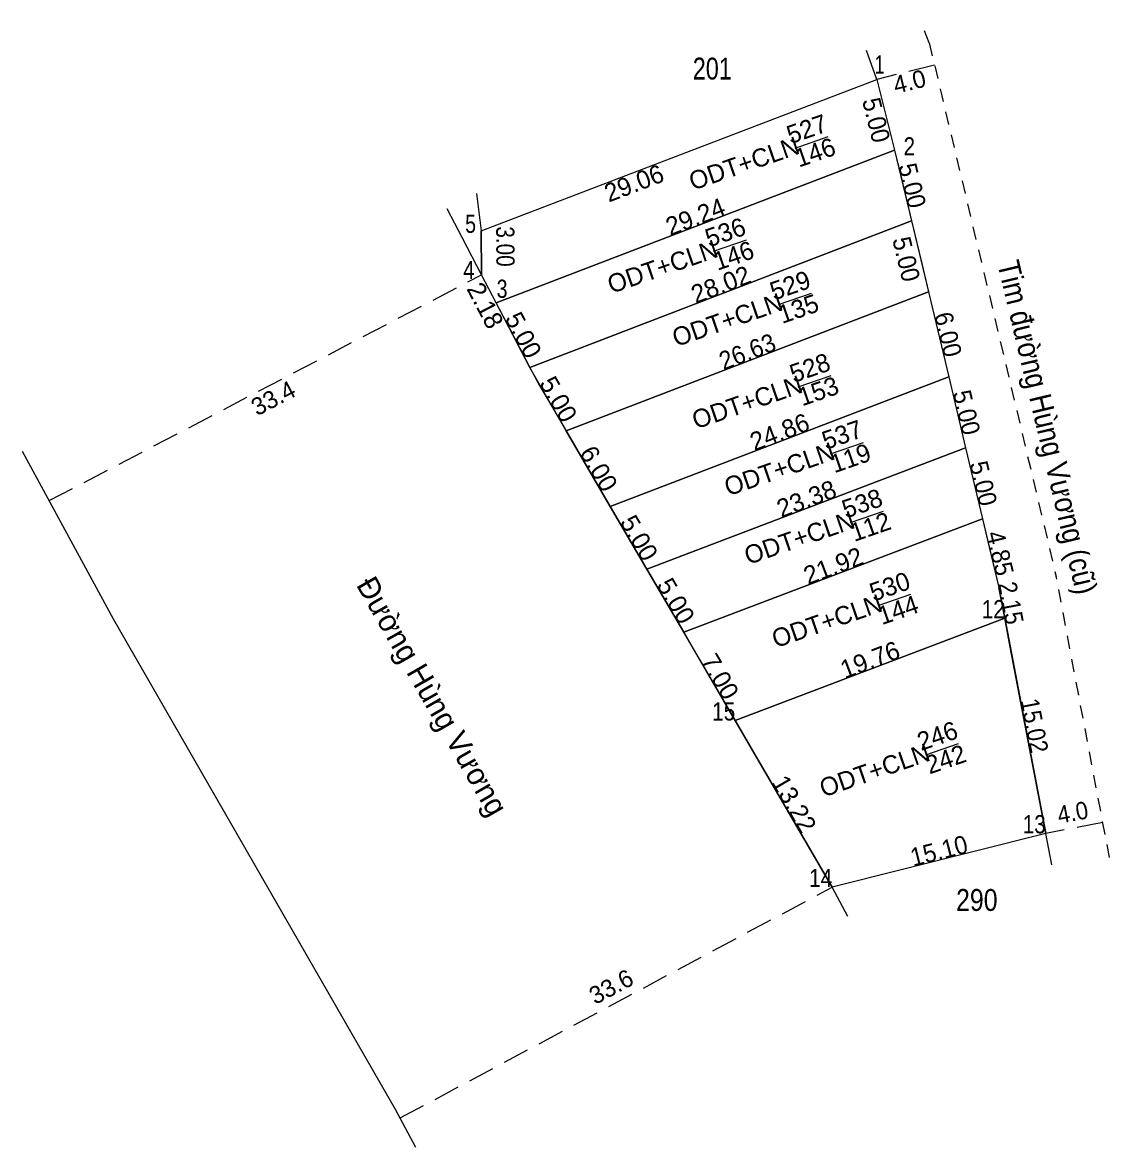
# Model space of a CAD drawing. Header units: metres. Extents: x 549542 to 551628, y 1839142 to 1839355.
# Drawn here: x 551553.7 to 551628.2, y 1839253.4 to 1839330.6 of the extents above; entities that cross this region are included whole.
import ezdxf
from ezdxf.enums import TextEntityAlignment as Align

# ---------------------------------------------------------------- set-up
doc = ezdxf.new("R2010")
doc.units = ezdxf.units.M
doc.header["$LTSCALE"] = 0.6
doc.linetypes.add('MEDIUM_DASHED', pattern=[4.5, 3, -1.5])
doc.linetypes.add('SHORT_DASHED', pattern=[2.7, 1.5, -1.2])
for name, color, linetype, lineweight in [('1', 7, 'Continuous', 13), ('10', 7, 'Continuous', 13), ('55', 7, 'Continuous', 13), ('63', 7, 'Continuous', 13)]:
    doc.layers.add(name, color=color, linetype=linetype, lineweight=lineweight)

msp = doc.modelspace()

# ---------------------------------------------------------------- linework, layer by layer
at = {"layer": '1'}
for points in [[(551612.28, 1839326.68), (551613.48, 1839321.83), (551586.18, 1839311.35), (551585.17, 1839313.28), (551585.15, 1839316.28)], [(551613.48, 1839321.83), (551614.65, 1839316.97), (551588.49, 1839306.92), (551586.18, 1839311.35)], [(551614.65, 1839316.97), (551615.82, 1839312.11), (551590.96, 1839302.57), (551588.49, 1839306.92)], [(551615.82, 1839312.11), (551617.21, 1839306.27), (551593.99, 1839297.39), (551590.96, 1839302.57)], [(551617.21, 1839306.27), (551618.36, 1839301.4), (551596.51, 1839293.07), (551593.99, 1839297.39)], [(551618.36, 1839301.4), (551619.52, 1839296.54), (551599.03, 1839288.75), (551596.51, 1839293.07)], [(551619.52, 1839296.54), (551620.64, 1839291.82), (551621.04, 1839289.71), (551602.56, 1839282.7), (551599.03, 1839288.75)], [(551621.04, 1839289.71), (551623.85, 1839274.96), (551609.21, 1839271.27), (551602.56, 1839282.7)]]:
    msp.add_lwpolyline(points, close=True, dxfattribs=at)
at = {"layer": '10', "linetype": 'SHORT_DASHED'}
for p, q in [((551615.86, 1839329.18), (551615.31, 1839330.58)), ((551615.86, 1839329.18), (551624.57, 1839292.57)), ((551628.22, 1839273.3), (551624.57, 1839292.57))]:
    msp.add_line(p, q, dxfattribs=at)
at = {"layer": '10'}
for p, q in [((551612.28, 1839326.68), (551611.56, 1839328.67)), ((551585.15, 1839316.28), (551612.28, 1839326.68)), ((551584.83, 1839318.86), (551585.15, 1839316.28)), ((551585.15, 1839316.28), (551585.17, 1839313.28)), ((551615.35, 1839314.04), (551615.82, 1839312.11)), ((551615.82, 1839312.11), (551617.21, 1839306.27)), ((551617.21, 1839306.27), (551618.36, 1839301.4)), ((551589.14, 1839305.68), (551589.96, 1839304.28)), ((551589.96, 1839304.28), (551590.96, 1839302.57)), ((551590.96, 1839302.57), (551593.99, 1839297.39)), ((551593.99, 1839297.39), (551596.51, 1839293.07)), ((551619.98, 1839294.58), (551620.64, 1839291.82)), ((551623.85, 1839274.96), (551621.42, 1839287.73)), ((551603.57, 1839280.96), (551609.21, 1839271.27)), ((551623.85, 1839274.96), (551609.21, 1839271.27)), ((551624.26, 1839272.79), (551623.85, 1839274.96)), ((551610.29, 1839269.25), (551609.21, 1839271.27)), ((551580.67, 1839253.41), (551579.27, 1839256.02))]:
    msp.add_line(p, q, dxfattribs=at)
at = {"layer": '10', "linetype": 'MEDIUM_DASHED'}
for p, q in [((551616.22, 1839327.65), (551612.28, 1839326.68)), ((551555.53, 1839297.78), (551585.17, 1839313.28)), ((551627.77, 1839275.7), (551623.85, 1839274.96)), ((551579.6, 1839255.44), (551609.21, 1839271.27))]:
    msp.add_line(p, q, dxfattribs=at)
at = {"layer": '10'}
for points in [[(551612.28, 1839326.68), (551613.48, 1839321.83), (551613.96, 1839319.88)], [(551613.96, 1839319.88), (551614.65, 1839316.97), (551615.35, 1839314.04)], [(551585.17, 1839313.28), (551583.86, 1839315.78), (551582.81, 1839317.8)], [(551587.12, 1839309.56), (551586.18, 1839311.35), (551585.17, 1839313.28)], [(551587.12, 1839309.56), (551588.49, 1839306.92), (551589.14, 1839305.68)], [(551579.27, 1839256.02), (551559.93, 1839289.66), (551553.7, 1839301.16)], [(551618.36, 1839301.4), (551619.52, 1839296.54), (551619.98, 1839294.58)], [(551596.51, 1839293.07), (551599.03, 1839288.75), (551600.04, 1839287.01)], [(551621.42, 1839287.73), (551621.04, 1839289.71), (551620.64, 1839291.82)], [(551600.04, 1839287.01), (551602.56, 1839282.7), (551603.57, 1839280.96)]]:
    msp.add_lwpolyline(points, dxfattribs=at)
at = {"layer": '55'}
for p, q in [((551613.48, 1839321.83), (551586.18, 1839311.35)), ((551614.65, 1839316.97), (551588.49, 1839306.92)), ((551590.96, 1839302.57), (551615.82, 1839312.11)), ((551617.21, 1839306.27), (551593.99, 1839297.39)), ((551596.51, 1839293.07), (551618.36, 1839301.4)), ((551619.52, 1839296.54), (551599.03, 1839288.75)), ((551621.04, 1839289.71), (551602.56, 1839282.7))]:
    msp.add_line(p, q, dxfattribs=at)
at = {"layer": '63'}
for p, q in [((551606.67, 1839321.97), (551608.93, 1839322.75)), ((551601.08, 1839314.89), (551603.34, 1839315.67)), ((551605.52, 1839311.24), (551607.78, 1839312.02)), ((551606.88, 1839305.59), (551609.14, 1839306.37)), ((551609.09, 1839301), (551611.35, 1839301.78)), ((551610.46, 1839296.29), (551612.72, 1839297.07)), ((551612.35, 1839290.58), (551614.61, 1839291.36)), ((551615.62, 1839280.34), (551617.88, 1839281.12))]:
    msp.add_line(p, q, dxfattribs=at)

# ---------------------------------------------------------------- texts
at = {"layer": '1'}
for s, p in [('527', (551607.6756, 1839322.6852)), ('ODT+CLN', (551603.3706, 1839320.3305)), ('146', (551608.2456, 1839321.0822)), ('536', (551602.0856, 1839315.6022)), ('ODT+CLN', (551597.7807, 1839313.2505)), ('146', (551602.6557, 1839314.0022)), ('529', (551606.5306, 1839311.9604)), ('ODT+CLN', (551602.2207, 1839309.6005)), ('135', (551607.0956, 1839310.3553)), ('528', (551607.8856, 1839306.3052)), ('ODT+CLN', (551603.5807, 1839303.9506)), ('153', (551608.4656, 1839304.7018)), ('537', (551610.0956, 1839301.7152)), ('ODT+CLN', (551605.7907, 1839299.3606)), ('119', (551610.6706, 1839300.1104)), ('538', (551611.4656, 1839297.0052)), ('ODT+CLN', (551607.1607, 1839294.6506)), ('112', (551612.0356, 1839295.4022)), ('530', (551613.3606, 1839291.3039)), ('ODT+CLN', (551609.0507, 1839288.9406)), ('144', (551613.9306, 1839289.6939)), ('246', (551616.6256, 1839281.0622)), ('ODT+CLN', (551612.3207, 1839278.7006)), ('242', (551617.1956, 1839279.4522))]:
    msp.add_text(s, height=1.25, rotation=19.087, dxfattribs=at).set_placement(p, align=Align.CENTER)
at = {"layer": '10'}
for s, width, p in [('201', 0.8, (551600.99, 1839326.67)), ('290', 0.85, (551619.125, 1839269.64))]:
    msp.add_text(s, height=1.5, dxfattribs=dict(at, width=width)).set_placement(p, align=Align.CENTER)
for s, height, rotation, p in [('4.0', 1.2, 13.831, (551614.6516, 1839325.9438)), ('33.4', 1.2, 27.607, (551571.167, 1839304.2824)), ('Đường Hùng Vương', 1.5, 299.895, (551581.1447, 1839283.9938)), ('33.6', 1.2, 28.13, (551594.3371, 1839263.9143))]:
    msp.add_text(s, height=height, rotation=rotation, dxfattribs=at).set_placement(p, align=Align.CENTER)
for s, height, rotation, width, p in [('Tim đường Hùng Vương (cũ)', 1.5, 283.383, 0.9, (551623.2376, 1839302.6436)), ('4.0', 1.2, 10.69, 0.95, (551625.8087, 1839275.808))]:
    msp.add_text(s, height=height, rotation=rotation, dxfattribs=dict(at, width=width)).set_placement(p, align=Align.CENTER)
at = {"layer": '63'}
for s, width, p in [(' 1', 0.75, (551612.81, 1839327.08)), (' 2', 0.85, (551614.89, 1839321.46)), (' 5', 0.8, (551584.79, 1839316.15)), (' 4', 0.85, (551584.7, 1839312.98)), (' 3', 0.8, (551586.95, 1839311.69)), (' 12', 0.85, (551621.04, 1839289.71)), (' 15', 0.85, (551602.56, 1839282.7)), (' 13', 0.85, (551623.85, 1839274.96)), (' 14', 0.85, (551609.21, 1839271.27))]:
    msp.add_text(s, height=1.25, dxfattribs=dict(at, width=width)).set_placement(p, align=Align.RIGHT)
for s, rotation, width, p in [('5.00', 283.897, 0.95, (551611.6248, 1839323.7351)), ('5.00', 283.536, 0.95, (551614.0932, 1839319.2513)), ('3.00', 270.382, 0.85, (551586.1794, 1839315.2092)), ('5.00', 283.536, 0.95, (551613.6832, 1839314.2013)), ('6.00', 283.388, 0.95, (551616.5495, 1839309.0397)), ('26.63', 20.994, 0.95, (551603.6161, 1839307.4238)), ('5.00', 283.286, 0.95, (551617.8169, 1839303.6886)), ('5.00', 283.424, 0.95, (551618.9704, 1839298.8201)), ('4.85', 283.349, 0.95, (551620.1125, 1839294.0343)), ('2.15', 280.734, 0.9, (551620.8594, 1839290.6464)), ('15.02', 280.786, 0.9, (551622.4706, 1839282.227)), ('15.10', 14.147, 0.95, (551616.6822, 1839273.162))]:
    msp.add_text(s, height=1.25, rotation=rotation, dxfattribs=dict(at, width=width)).set_placement(p, align=Align.CENTER)
for s, rotation, p in [('29.06', 20.974, (551595.8463, 1839318.9746)), ('29.24', 21.001, (551600.051, 1839316.6774)), ('28.02', 21.015, (551601.7959, 1839312.026)), ('2.18', 297.624, (551584.8704, 1839310.8797)), ('5.00', 297.54, (551587.4883, 1839308.849)), ('5.00', 299.589, (551589.8996, 1839304.4286)), ('24.86', 20.928, (551605.8268, 1839301.913)), ('24.86', 20.928, (551605.8268, 1839301.913)), ('6.00', 300.325, (551592.6646, 1839299.6606)), ('23.38', 20.869, (551607.6674, 1839297.3233)), ('23.38', 20.869, (551607.6674, 1839297.3233)), ('5.00', 300.256, (551595.4325, 1839294.9099)), ('21.92', 20.816, (551609.5029, 1839292.7273)), ('21.92', 20.816, (551609.5029, 1839292.7273)), ('5.00', 300.256, (551597.9525, 1839290.5899)), ('19.76', 20.773, (551612.0233, 1839286.2858)), ('19.76', 20.773, (551612.0233, 1839286.2858)), ('7.00', 300.262, (551600.9827, 1839285.4)), ('13.22', 300.191, (551606.0613, 1839276.6643))]:
    msp.add_text(s, height=1.25, rotation=rotation, dxfattribs=at).set_placement(p, align=Align.CENTER)

doc.saveas('drawing.dxf')
